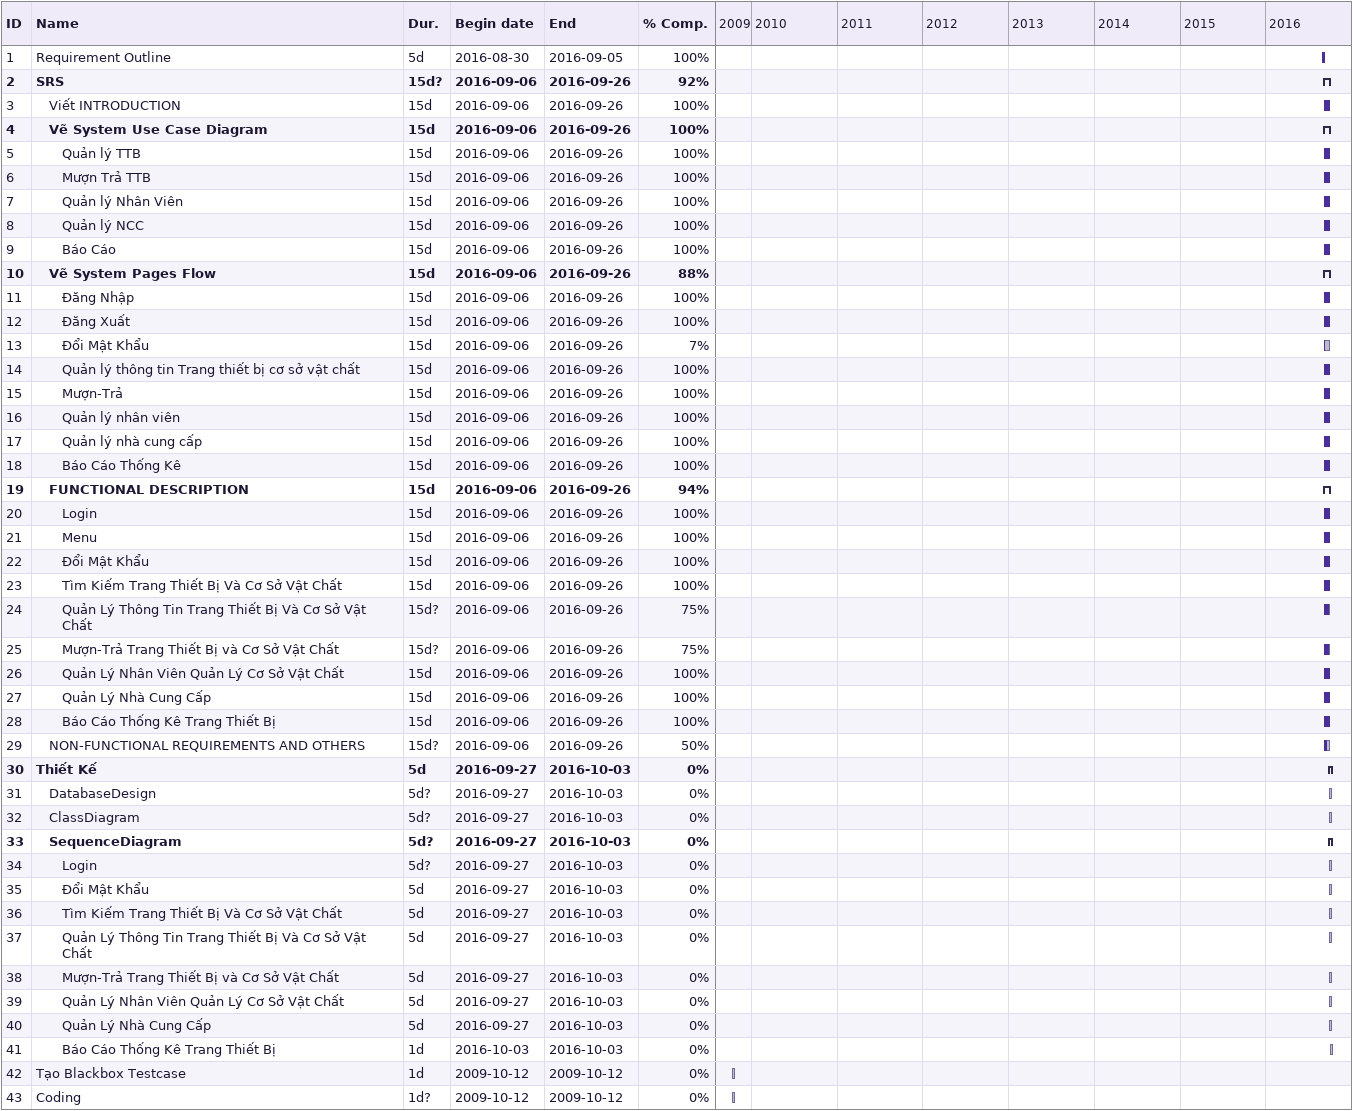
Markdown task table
| ID | Level | Task | Duration | Start | Finish | % complete |
|---|---|---|---|---|---|---|
| 1 | 1 | Requirement Outline | 5d | 2016-08-30 | 2016-09-05 | 100 |
| 2 | 1 | **SRS** | 15d? | 2016-09-06 | 2016-09-26 | 92 |
| 3 | 2 | Viết INTRODUCTION | 15d | 2016-09-06 | 2016-09-26 | 100 |
| 4 | 2 | **Vẽ System Use Case Diagram** | 15d | 2016-09-06 | 2016-09-26 | 100 |
| 5 | 3 | Quản lý TTB | 15d | 2016-09-06 | 2016-09-26 | 100 |
| 6 | 3 | Mượn Trả TTB | 15d | 2016-09-06 | 2016-09-26 | 100 |
| 7 | 3 | Quản lý Nhân Viên | 15d | 2016-09-06 | 2016-09-26 | 100 |
| 8 | 3 | Quản lý NCC | 15d | 2016-09-06 | 2016-09-26 | 100 |
| 9 | 3 | Báo Cáo | 15d | 2016-09-06 | 2016-09-26 | 100 |
| 10 | 2 | **Vẽ System Pages Flow** | 15d | 2016-09-06 | 2016-09-26 | 88 |
| 11 | 3 | Đăng Nhập | 15d | 2016-09-06 | 2016-09-26 | 100 |
| 12 | 3 | Đăng Xuất | 15d | 2016-09-06 | 2016-09-26 | 100 |
| 13 | 3 | Đổi Mật Khẩu | 15d | 2016-09-06 | 2016-09-26 | 7 |
| 14 | 3 | Quản lý thông tin Trang thiết bị cơ sở vật chất | 15d | 2016-09-06 | 2016-09-26 | 100 |
| 15 | 3 | Mượn-Trả | 15d | 2016-09-06 | 2016-09-26 | 100 |
| 16 | 3 | Quản lý nhân viên | 15d | 2016-09-06 | 2016-09-26 | 100 |
| 17 | 3 | Quản lý nhà cung cấp | 15d | 2016-09-06 | 2016-09-26 | 100 |
| 18 | 3 | Báo Cáo Thống Kê | 15d | 2016-09-06 | 2016-09-26 | 100 |
| 19 | 2 | **FUNCTIONAL DESCRIPTION** | 15d | 2016-09-06 | 2016-09-26 | 94 |
| 20 | 3 | Login | 15d | 2016-09-06 | 2016-09-26 | 100 |
| 21 | 3 | Menu | 15d | 2016-09-06 | 2016-09-26 | 100 |
| 22 | 3 | Đổi Mật Khẩu | 15d | 2016-09-06 | 2016-09-26 | 100 |
| 23 | 3 | Tìm Kiếm Trang Thiết Bị Và Cơ Sở Vật Chất | 15d | 2016-09-06 | 2016-09-26 | 100 |
| 24 | 3 | Quản Lý Thông Tin Trang Thiết Bị Và Cơ Sở Vật Chất | 15d? | 2016-09-06 | 2016-09-26 | 75 |
| 25 | 3 | Mượn-Trả Trang Thiết Bị và Cơ Sở Vật Chất | 15d? | 2016-09-06 | 2016-09-26 | 75 |
| 26 | 3 | Quản Lý Nhân Viên Quản Lý Cơ Sở Vật Chất | 15d | 2016-09-06 | 2016-09-26 | 100 |
| 27 | 3 | Quản Lý Nhà Cung Cấp | 15d | 2016-09-06 | 2016-09-26 | 100 |
| 28 | 3 | Báo Cáo Thống Kê Trang Thiết Bị | 15d | 2016-09-06 | 2016-09-26 | 100 |
| 29 | 2 | NON-FUNCTIONAL REQUIREMENTS AND OTHERS | 15d? | 2016-09-06 | 2016-09-26 | 50 |
| 30 | 1 | **Thiết Kế** | 5d | 2016-09-27 | 2016-10-03 | 0 |
| 31 | 2 | DatabaseDesign | 5d? | 2016-09-27 | 2016-10-03 | 0 |
| 32 | 2 | ClassDiagram | 5d? | 2016-09-27 | 2016-10-03 | 0 |
| 33 | 2 | **SequenceDiagram** | 5d? | 2016-09-27 | 2016-10-03 | 0 |
| 34 | 3 | Login | 5d? | 2016-09-27 | 2016-10-03 | 0 |
| 35 | 3 | Đổi Mật Khẩu | 5d | 2016-09-27 | 2016-10-03 | 0 |
| 36 | 3 | Tìm Kiếm Trang Thiết Bị Và Cơ Sở Vật Chất | 5d | 2016-09-27 | 2016-10-03 | 0 |
| 37 | 3 | Quản Lý Thông Tin Trang Thiết Bị Và Cơ Sở Vật Chất | 5d | 2016-09-27 | 2016-10-03 | 0 |
| 38 | 3 | Mượn-Trả Trang Thiết Bị và Cơ Sở Vật Chất | 5d | 2016-09-27 | 2016-10-03 | 0 |
| 39 | 3 | Quản Lý Nhân Viên Quản Lý Cơ Sở Vật Chất | 5d | 2016-09-27 | 2016-10-03 | 0 |
| 40 | 3 | Quản Lý Nhà Cung Cấp | 5d | 2016-09-27 | 2016-10-03 | 0 |
| 41 | 3 | Báo Cáo Thống Kê Trang Thiết Bị | 1d | 2016-10-03 | 2016-10-03 | 0 |
| 42 | 1 | Tạo Blackbox Testcase | 1d | 2009-10-12 | 2009-10-12 | 0 |
| 43 | 1 | Coding | 1d? | 2009-10-12 | 2009-10-12 | 0 |
